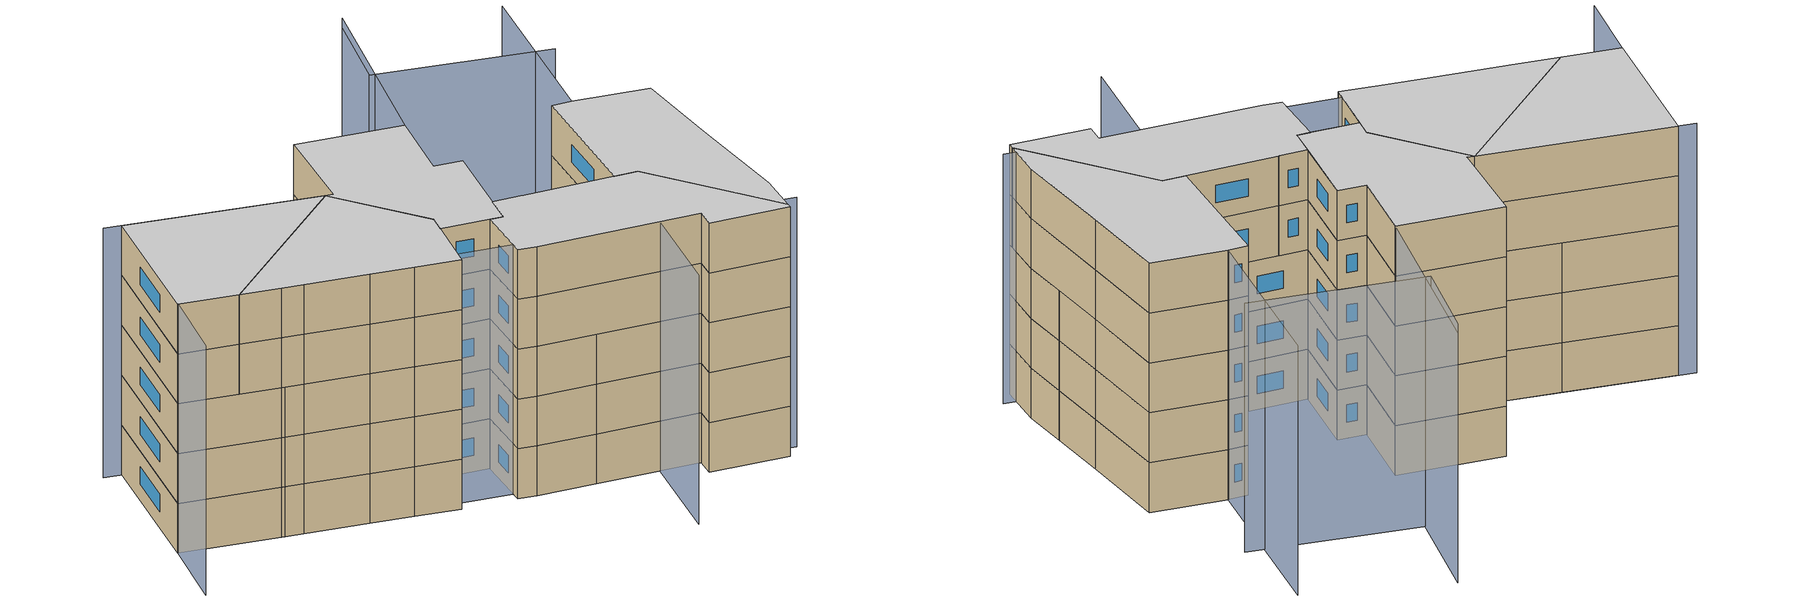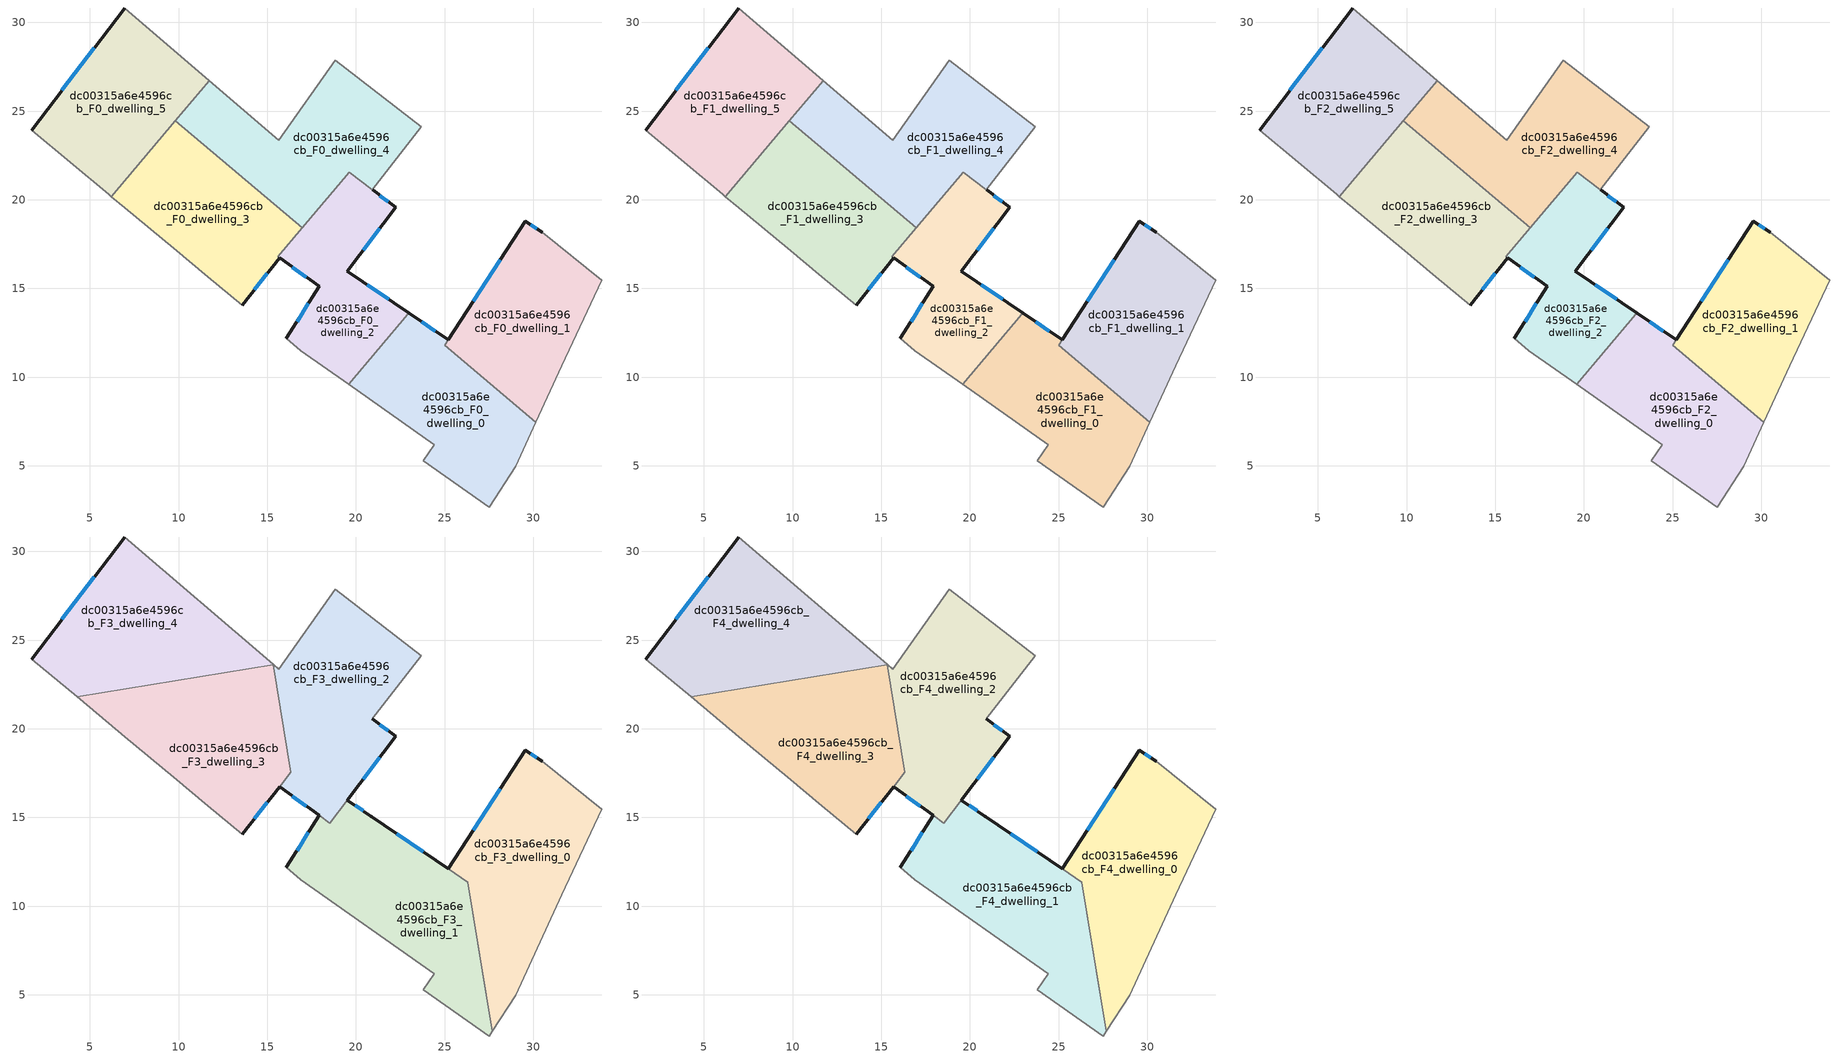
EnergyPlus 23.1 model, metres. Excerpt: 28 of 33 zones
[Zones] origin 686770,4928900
dc00315a6e4596cb_F0_dwelling_0
 floor ground (EU_floor_Construction): 25.2,12.11 25,11.8 30.14,7.46 29,4.99 27.52,2.68 23.8,5.3 24.42,6.19 19.6,9.59 22.94,13.54 22.99,13.61 z0
 wall outside (EU_wall_Construction): 25.2,12.11 22.99,13.61 z0:3
 wall adiabatic (EU_wall_Construction): 19.6,9.59 24.42,6.19 23.8,5.3 27.52,2.68 29,4.99 30.14,7.46 z0:3
 wall to dc00315a6e4596cb_F0_dwelling_1 (EU_wall_Construction): 30.14,7.46 25,11.8 25.2,12.11 z0:3
 wall to dc00315a6e4596cb_F0_dwelling_2 (EU_wall_Construction): 22.99,13.61 22.94,13.54 19.6,9.59 z0:3
 window (EU_Window_Construction): 24.48,12.59 23.71,13.12 z0.98:2.02
dc00315a6e4596cb_F0_dwelling_1
 floor ground (EU_floor_Construction): 33.87,15.46 31.6,10.64 30.14,7.46 25,11.8 29.55,18.8 30.51,18.17 z0
 wall outside (EU_wall_Construction): 30.51,18.17 29.55,18.8 25.2,12.11 z0:3
 wall adiabatic (EU_wall_Construction): 30.14,7.46 31.6,10.64 33.87,15.46 30.51,18.17 z0:3
 window (EU_Window_Construction): 30.2,18.38 29.86,18.6 / 28.14,16.63 26.62,14.28 z0.98:2.02
dc00315a6e4596cb_F0_dwelling_2
 floor ground (EU_floor_Construction): 22.23,19.58 19.52,15.98 22.99,13.61 19.6,9.59 16.9,11.49 16.08,12.19 17.92,15.12 15.69,16.73 15.6,16.8 19.62,21.56 z0
 wall outside (EU_wall_Construction): 22.99,13.61 19.52,15.98 22.23,19.58 20.94,20.56 / 15.69,16.73 17.92,15.12 16.08,12.19 z0:3
 wall adiabatic (EU_wall_Construction): 16.08,12.19 16.9,11.49 19.6,9.59 z0:3
 wall to dc00315a6e4596cb_F0_dwelling_4 (EU_wall_Construction): 20.93,20.57 19.62,21.56 16.98,18.43 z0:3
 wall to dc00315a6e4596cb_F0_dwelling_3 (EU_wall_Construction): 16.98,18.43 15.6,16.8 15.69,16.73 z0:3
 window (EU_Window_Construction): 21.86,14.38 20.65,15.21 / 17.32,14.16 16.68,13.14 / 16.42,16.2 17.2,15.64 / 21.81,19.9 21.36,20.24 / 20.4,17.15 21.35,18.4 z0.98:2.02
dc00315a6e4596cb_F0_dwelling_3
 floor ground (EU_floor_Construction): 16.98,18.43 15.6,16.79 15.69,16.73 13.59,14.05 11.63,15.68 9.74,17.26 6.97,19.56 6.21,20.18 9.82,24.47 z0
 wall outside (EU_wall_Construction): 13.59,14.05 15.69,16.73 z0:3
 wall adiabatic (EU_wall_Construction): 6.21,20.18 6.97,19.56 9.74,17.26 11.63,15.68 13.59,14.05 z0:3
 wall to dc00315a6e4596cb_F0_dwelling_4 (EU_wall_Construction): 16.98,18.43 9.82,24.47 z0:3
 wall to dc00315a6e4596cb_F0_dwelling_5 (EU_wall_Construction): 9.82,24.47 6.21,20.18 z0:3
 window (EU_Window_Construction): 14.27,14.92 15.01,15.85 z0.98:2.02
dc00315a6e4596cb_F0_dwelling_4
 floor ground (EU_floor_Construction): 23.69,24.12 20.93,20.57 19.62,21.56 16.98,18.43 9.82,24.47 11.72,26.72 15.65,23.35 18.84,27.88 z0
 wall adiabatic (EU_wall_Construction): 20.93,20.57 23.69,24.12 18.84,27.88 15.65,23.35 11.72,26.72 z0:3
 wall to dc00315a6e4596cb_F0_dwelling_5 (EU_wall_Construction): 11.72,26.72 9.82,24.47 z0:3
dc00315a6e4596cb_F0_dwelling_5
 floor ground (EU_floor_Construction): 11.72,26.72 6.21,20.18 6.06,20.31 1.71,23.94 6.95,30.82 z0
 wall outside (EU_wall_Construction): 6.95,30.82 1.71,23.94 z0:3
 wall adiabatic (EU_wall_Construction): 11.72,26.72 6.95,30.82 / 1.71,23.94 6.06,20.31 6.21,20.18 z0:3
 window (EU_Window_Construction): 5.25,28.58 3.42,26.17 z0.98:2.02
dc00315a6e4596cb_F1_dwelling_0
 floor to dc00315a6e4596cb_F0_dwelling_0 (EU_floor_Construction): 25.2,12.11 25,11.8 30.14,7.46 29,4.99 27.52,2.68 23.8,5.3 24.42,6.19 19.6,9.59 22.94,13.54 22.99,13.61 z3
 wall outside (EU_wall_Construction): 25.2,12.11 22.99,13.61 z3:6
 wall adiabatic (EU_wall_Construction): 19.6,9.59 24.42,6.19 23.8,5.3 27.52,2.68 29,4.99 30.14,7.46 z3:6
 wall to dc00315a6e4596cb_F1_dwelling_1 (EU_wall_Construction): 30.14,7.46 25,11.8 25.2,12.11 z3:6
 wall to dc00315a6e4596cb_F1_dwelling_2 (EU_wall_Construction): 22.99,13.61 22.94,13.54 19.6,9.59 z3:6
 window (EU_Window_Construction): 24.48,12.59 23.71,13.12 z3.98:5.02
dc00315a6e4596cb_F1_dwelling_1
 floor to dc00315a6e4596cb_F0_dwelling_1 (EU_floor_Construction): 33.87,15.46 31.6,10.64 30.14,7.46 25,11.8 29.55,18.8 30.51,18.17 z3
 wall outside (EU_wall_Construction): 30.51,18.17 29.55,18.8 25.2,12.11 z3:6
 wall adiabatic (EU_wall_Construction): 30.14,7.46 31.6,10.64 33.87,15.46 30.51,18.17 z3:6
 window (EU_Window_Construction): 30.2,18.38 29.86,18.6 / 28.14,16.63 26.62,14.28 z3.98:5.02
dc00315a6e4596cb_F1_dwelling_2
 floor to dc00315a6e4596cb_F0_dwelling_2 (EU_floor_Construction): 22.23,19.58 19.52,15.98 22.99,13.61 19.6,9.59 16.9,11.49 16.08,12.19 17.92,15.12 15.69,16.73 15.6,16.8 19.62,21.56 z3
 wall outside (EU_wall_Construction): 22.99,13.61 19.52,15.98 22.23,19.58 20.94,20.56 / 15.69,16.73 17.92,15.12 16.08,12.19 z3:6
 wall adiabatic (EU_wall_Construction): 16.08,12.19 16.9,11.49 19.6,9.59 z3:6
 wall to dc00315a6e4596cb_F1_dwelling_4 (EU_wall_Construction): 20.93,20.57 19.62,21.56 16.98,18.43 z3:6
 wall to dc00315a6e4596cb_F1_dwelling_3 (EU_wall_Construction): 16.98,18.43 15.6,16.8 15.69,16.73 z3:6
 window (EU_Window_Construction): 21.86,14.38 20.65,15.21 / 17.32,14.16 16.68,13.14 / 16.42,16.2 17.2,15.64 / 21.81,19.9 21.36,20.24 / 20.4,17.15 21.35,18.4 z3.98:5.02
dc00315a6e4596cb_F1_dwelling_3
 floor to dc00315a6e4596cb_F0_dwelling_3 (EU_floor_Construction): 16.98,18.43 15.6,16.79 15.69,16.73 13.59,14.05 11.63,15.68 9.74,17.26 6.97,19.56 6.21,20.18 9.82,24.47 z3
 wall outside (EU_wall_Construction): 13.59,14.05 15.69,16.73 z3:6
 wall adiabatic (EU_wall_Construction): 6.21,20.18 6.97,19.56 9.74,17.26 11.63,15.68 13.59,14.05 z3:6
 wall to dc00315a6e4596cb_F1_dwelling_4 (EU_wall_Construction): 16.98,18.43 9.82,24.47 z3:6
 wall to dc00315a6e4596cb_F1_dwelling_5 (EU_wall_Construction): 9.82,24.47 6.21,20.18 z3:6
 window (EU_Window_Construction): 14.27,14.92 15.01,15.85 z3.98:5.02
dc00315a6e4596cb_F1_dwelling_4
 floor to dc00315a6e4596cb_F0_dwelling_4 (EU_floor_Construction): 23.69,24.12 20.93,20.57 19.62,21.56 16.98,18.43 9.82,24.47 11.72,26.72 15.65,23.35 18.84,27.88 z3
 wall adiabatic (EU_wall_Construction): 20.93,20.57 23.69,24.12 18.84,27.88 15.65,23.35 11.72,26.72 z3:6
 wall to dc00315a6e4596cb_F1_dwelling_5 (EU_wall_Construction): 11.72,26.72 9.82,24.47 z3:6
dc00315a6e4596cb_F1_dwelling_5
 floor to dc00315a6e4596cb_F0_dwelling_5 (EU_floor_Construction): 11.72,26.72 6.21,20.18 6.06,20.31 1.71,23.94 6.95,30.82 z3
 wall outside (EU_wall_Construction): 6.95,30.82 1.71,23.94 z3:6
 wall adiabatic (EU_wall_Construction): 11.72,26.72 6.95,30.82 / 1.71,23.94 6.06,20.31 6.21,20.18 z3:6
 window (EU_Window_Construction): 5.25,28.58 3.42,26.17 z3.98:5.02
dc00315a6e4596cb_F2_dwelling_0
 floor to dc00315a6e4596cb_F1_dwelling_0 (EU_floor_Construction): 25.2,12.11 25,11.8 30.14,7.46 29,4.99 27.52,2.68 23.8,5.3 24.42,6.19 19.6,9.59 22.94,13.54 22.99,13.61 z6
 wall outside (EU_wall_Construction): 25.2,12.11 22.99,13.61 z6:9
 wall adiabatic (EU_wall_Construction): 19.6,9.59 24.42,6.19 23.8,5.3 27.52,2.68 29,4.99 30.14,7.46 z6:9
 wall to dc00315a6e4596cb_F2_dwelling_1 (EU_wall_Construction): 30.14,7.46 25,11.8 25.2,12.11 z6:9
 wall to dc00315a6e4596cb_F2_dwelling_2 (EU_wall_Construction): 22.99,13.61 22.94,13.54 19.6,9.59 z6:9
 window (EU_Window_Construction): 24.48,12.59 23.71,13.12 z6.98:8.02
dc00315a6e4596cb_F2_dwelling_1
 floor to dc00315a6e4596cb_F1_dwelling_1 (EU_floor_Construction): 33.87,15.46 31.6,10.64 30.14,7.46 25,11.8 29.55,18.8 30.51,18.17 z6
 wall outside (EU_wall_Construction): 30.51,18.17 29.55,18.8 25.2,12.11 z6:9
 wall adiabatic (EU_wall_Construction): 30.14,7.46 31.6,10.64 33.87,15.46 30.51,18.17 z6:9
 window (EU_Window_Construction): 30.2,18.38 29.86,18.6 / 28.14,16.63 26.62,14.28 z6.98:8.02
dc00315a6e4596cb_F2_dwelling_2
 floor to dc00315a6e4596cb_F1_dwelling_2 (EU_floor_Construction): 22.23,19.58 19.52,15.98 22.99,13.61 19.6,9.59 16.9,11.49 16.08,12.19 17.92,15.12 15.69,16.73 15.6,16.8 19.62,21.56 z6
 wall outside (EU_wall_Construction): 22.99,13.61 19.52,15.98 22.23,19.58 20.94,20.56 / 15.69,16.73 17.92,15.12 16.08,12.19 z6:9
 wall adiabatic (EU_wall_Construction): 16.08,12.19 16.9,11.49 19.6,9.59 z6:9
 wall to dc00315a6e4596cb_F2_dwelling_4 (EU_wall_Construction): 20.93,20.57 19.62,21.56 16.98,18.43 z6:9
 wall to dc00315a6e4596cb_F2_dwelling_3 (EU_wall_Construction): 16.98,18.43 15.6,16.8 15.69,16.73 z6:9
 window (EU_Window_Construction): 21.86,14.38 20.65,15.21 / 17.32,14.16 16.68,13.14 / 16.42,16.2 17.2,15.64 / 21.81,19.9 21.36,20.24 / 20.4,17.15 21.35,18.4 z6.98:8.02
dc00315a6e4596cb_F2_dwelling_3
 floor to dc00315a6e4596cb_F1_dwelling_3 (EU_floor_Construction): 16.98,18.43 15.6,16.79 15.69,16.73 13.59,14.05 11.63,15.68 9.74,17.26 6.97,19.56 6.21,20.18 9.82,24.47 z6
 wall outside (EU_wall_Construction): 13.59,14.05 15.69,16.73 z6:9
 wall adiabatic (EU_wall_Construction): 6.21,20.18 6.97,19.56 9.74,17.26 11.63,15.68 13.59,14.05 z6:9
 wall to dc00315a6e4596cb_F2_dwelling_4 (EU_wall_Construction): 16.98,18.43 9.82,24.47 z6:9
 wall to dc00315a6e4596cb_F2_dwelling_5 (EU_wall_Construction): 9.82,24.47 6.21,20.18 z6:9
 window (EU_Window_Construction): 14.27,14.92 15.01,15.85 z6.98:8.02
dc00315a6e4596cb_F2_dwelling_4
 floor to dc00315a6e4596cb_F1_dwelling_4 (EU_floor_Construction): 23.69,24.12 20.93,20.57 19.62,21.56 16.98,18.43 9.82,24.47 11.72,26.72 15.65,23.35 18.84,27.88 z6
 wall adiabatic (EU_wall_Construction): 20.93,20.57 23.69,24.12 18.84,27.88 15.65,23.35 11.72,26.72 z6:9
 wall to dc00315a6e4596cb_F2_dwelling_5 (EU_wall_Construction): 11.72,26.72 9.82,24.47 z6:9
dc00315a6e4596cb_F2_dwelling_5
 floor to dc00315a6e4596cb_F1_dwelling_5 (EU_floor_Construction): 11.72,26.72 6.21,20.18 6.06,20.31 1.71,23.94 6.95,30.82 z6
 wall outside (EU_wall_Construction): 6.95,30.82 1.71,23.94 z6:9
 wall adiabatic (EU_wall_Construction): 11.72,26.72 6.95,30.82 / 1.71,23.94 6.06,20.31 6.21,20.18 z6:9
 window (EU_Window_Construction): 5.25,28.58 3.42,26.17 z6.98:8.02
dc00315a6e4596cb_F3_dwelling_0
 floor to dc00315a6e4596cb_F2_dwelling_1 (EU_floor_Construction): 33.87,15.46 31.6,10.64 30.14,7.46 26.43,10.6 26.3,11.35 25.2,12.11 29.55,18.8 30.51,18.17 z9
 floor to dc00315a6e4596cb_F2_dwelling_0 (EU_floor_Construction): 30.14,7.46 29,4.99 27.69,2.94 26.43,10.6 z9
 wall outside (EU_wall_Construction): 30.51,18.17 29.55,18.8 25.2,12.11 z9:12
 wall adiabatic (EU_wall_Construction): 26.3,11.35 27.69,2.94 29,4.99 31.6,10.64 33.87,15.46 30.51,18.17 z9:12
 wall to dc00315a6e4596cb_F3_dwelling_1 (EU_wall_Construction): 25.2,12.11 26.3,11.35 z9:12
 window (EU_Window_Construction): 28.14,16.63 26.62,14.28 / 30.2,18.38 29.86,18.6 z9.98:11.02
dc00315a6e4596cb_F3_dwelling_1
 floor to dc00315a6e4596cb_F2_dwelling_0 (EU_floor_Construction): 25.2,12.1 25,11.8 26.43,10.6 27.69,2.94 27.52,2.68 23.8,5.3 24.42,6.19 19.6,9.59 22.94,13.54 22.99,13.61 z9
 floor to dc00315a6e4596cb_F2_dwelling_1 (EU_floor_Construction): 26.3,11.35 26.43,10.6 25,11.8 25.2,12.1 z9
 floor to dc00315a6e4596cb_F2_dwelling_2 (EU_floor_Construction): 20.89,15.04 22.99,13.61 19.6,9.59 16.9,11.49 16.08,12.19 17.92,15.12 18.54,14.67 19.52,15.98 20.88,15.05 z9
 wall outside (EU_wall_Construction): 17.92,15.12 16.08,12.19 / 25.2,12.1 20.89,15.04 20.84,15.07 19.52,15.98 z9:12
 wall adiabatic (EU_wall_Construction): 16.08,12.19 16.9,11.49 24.42,6.19 23.8,5.3 27.52,2.68 27.69,2.94 27.41,4.64 / 27.41,4.65 26.3,11.35 z9:12
 wall to dc00315a6e4596cb_F3_dwelling_2 (EU_wall_Construction): 19.52,15.98 18.54,14.67 17.92,15.12 z9:12
 window (EU_Window_Construction): 17.32,14.16 16.68,13.14 / 20.41,15.37 19.95,15.68 / 23.8,13.06 22.29,14.09 z9.98:11.02
dc00315a6e4596cb_F3_dwelling_2
 floor to dc00315a6e4596cb_F2_dwelling_2 (EU_floor_Construction): 22.23,19.58 18.54,14.67 15.69,16.73 16.33,17.54 16.31,17.64 19.62,21.56 z9
 floor to dc00315a6e4596cb_F2_dwelling_4 (EU_floor_Construction): 23.69,24.12 20.93,20.57 19.62,21.56 16.98,18.43 16.05,19.21 15.33,23.63 15.65,23.35 18.84,27.88 z9
 floor to dc00315a6e4596cb_F2_dwelling_3 (EU_floor_Construction): 16.98,18.43 16.31,17.64 16.05,19.21 z9
 wall outside (EU_wall_Construction): 19.52,15.98 22.23,19.58 20.93,20.57 / 15.69,16.73 17.92,15.12 z9:12
 wall adiabatic (EU_wall_Construction): 20.93,20.57 23.69,24.12 18.84,27.88 15.65,23.35 15.33,23.63 z9:12
 wall to dc00315a6e4596cb_F3_dwelling_3 (EU_wall_Construction): 15.33,23.61 16.33,17.54 15.69,16.73 z9:12
 wall to dc00315a6e4596cb_F3_dwelling_4 (EU_wall_Construction): 15.33,23.63 15.33,23.61 z9:12
 window (EU_Window_Construction): 21.81,19.9 21.35,20.24 / 20.4,17.15 21.35,18.41 / 16.42,16.2 17.2,15.64 z9.98:11.02
dc00315a6e4596cb_F3_dwelling_3
 floor to dc00315a6e4596cb_F2_dwelling_3 (EU_floor_Construction): 16.05,19.21 16.31,17.64 15.6,16.79 15.69,16.73 13.59,14.05 11.63,15.68 9.74,17.26 6.97,19.56 6.21,20.19 8.1,22.42 11.57,23 z9
 floor to dc00315a6e4596cb_F2_dwelling_2 (EU_floor_Construction): 16.31,17.64 16.33,17.54 15.69,16.73 15.6,16.8 z9
 floor to dc00315a6e4596cb_F2_dwelling_4 (EU_floor_Construction): 15.33,23.61 16.05,19.21 11.57,23 z9
 floor to dc00315a6e4596cb_F2_dwelling_5 (EU_floor_Construction): 8.1,22.42 6.21,20.19 6.06,20.31 4.28,21.79 z9
 wall outside (EU_wall_Construction): 13.59,14.05 15.69,16.73 z9:12
 wall adiabatic (EU_wall_Construction): 4.28,21.79 6.06,20.31 6.97,19.56 9.74,17.26 11.63,15.68 13.59,14.05 z9:12
 wall to dc00315a6e4596cb_F3_dwelling_4 (EU_wall_Construction): 15.33,23.61 4.28,21.79 z9:12
 window (EU_Window_Construction): 14.27,14.92 15.01,15.85 z9.98:11.02
dc00315a6e4596cb_F3_dwelling_4
 floor to dc00315a6e4596cb_F2_dwelling_4 (EU_floor_Construction): 15.33,23.63 15.33,23.61 11.57,23 9.82,24.47 11.72,26.72 z9
 floor to dc00315a6e4596cb_F2_dwelling_5 (EU_floor_Construction): 11.72,26.72 8.1,22.42 4.28,21.79 1.71,23.94 6.95,30.82 z9
 floor to dc00315a6e4596cb_F2_dwelling_3 (EU_floor_Construction): 11.57,23 8.1,22.42 9.82,24.47 z9
 wall outside (EU_wall_Construction): 6.95,30.82 1.71,23.94 z9:12
 wall adiabatic (EU_wall_Construction): 15.33,23.63 6.95,30.82 / 1.71,23.94 4.28,21.79 z9:12
 window (EU_Window_Construction): 5.25,28.58 3.42,26.17 z9.98:11.02
dc00315a6e4596cb_F4_dwelling_0
 floor to dc00315a6e4596cb_F3_dwelling_0 (EU_floor_Construction): 33.87,15.46 31.6,10.64 29,4.99 27.69,2.94 26.3,11.35 25.2,12.11 29.55,18.8 30.51,18.17 z12
 wall outside (EU_wall_Construction): 30.51,18.17 29.55,18.8 25.2,12.11 z12:15
 wall adiabatic (EU_wall_Construction): 26.3,11.35 27.69,2.94 29,4.99 31.6,10.64 33.87,15.46 30.51,18.17 z12:15
 wall to dc00315a6e4596cb_F4_dwelling_1 (EU_wall_Construction): 25.2,12.11 26.3,11.35 z12:15
 window (EU_Window_Construction): 28.14,16.63 26.62,14.28 / 30.2,18.38 29.86,18.6 z12.98:14.02
 ceiling to dc00315a6e4596cb_F5_dwelling_0 (EU_floor_Construction): 29,4.99 31.6,10.64 33.87,15.46 30.51,18.17 29.55,18.8 25.2,12.11 26.3,11.35 27.69,2.94 z15
dc00315a6e4596cb_F4_dwelling_1
 floor to dc00315a6e4596cb_F3_dwelling_1 (EU_floor_Construction): 26.3,11.35 27.69,2.94 27.52,2.68 23.8,5.3 24.42,6.19 16.9,11.49 16.08,12.19 17.92,15.12 18.54,14.67 19.52,15.98 20.84,15.07 20.89,15.04 z12
 wall outside (EU_wall_Construction): 17.92,15.12 16.08,12.19 / 25.2,12.1 20.89,15.04 20.84,15.07 19.52,15.98 z12:15
 wall adiabatic (EU_wall_Construction): 16.08,12.19 16.9,11.49 24.42,6.19 23.8,5.3 27.52,2.68 27.69,2.94 27.41,4.64 / 27.41,4.65 26.3,11.35 z12:15
 wall to dc00315a6e4596cb_F4_dwelling_2 (EU_wall_Construction): 19.52,15.98 18.54,14.67 17.92,15.12 z12:15
 window (EU_Window_Construction): 17.32,14.16 16.68,13.14 / 20.41,15.37 19.95,15.68 / 23.8,13.06 22.29,14.09 z12.98:14.02
 ceiling to dc00315a6e4596cb_F5_dwelling_1 (EU_floor_Construction): 27.52,2.68 27.69,2.94 26.3,11.35 20.89,15.04 20.84,15.07 19.52,15.98 18.54,14.67 17.92,15.12 16.08,12.19 16.9,11.49 24.42,6.19 23.8,5.3 z15
dc00315a6e4596cb_F4_dwelling_2
 floor to dc00315a6e4596cb_F3_dwelling_2 (EU_floor_Construction): 23.69,24.12 20.93,20.57 22.23,19.58 18.54,14.67 15.69,16.73 16.33,17.54 15.33,23.63 15.65,23.35 18.84,27.88 z12
 wall outside (EU_wall_Construction): 19.52,15.98 22.23,19.58 20.93,20.57 / 15.69,16.73 17.92,15.12 z12:15
 wall adiabatic (EU_wall_Construction): 20.93,20.57 23.69,24.12 18.84,27.88 15.65,23.35 15.33,23.63 z12:15
 wall to dc00315a6e4596cb_F4_dwelling_3 (EU_wall_Construction): 15.33,23.61 16.33,17.54 15.69,16.73 z12:15
 wall to dc00315a6e4596cb_F4_dwelling_4 (EU_wall_Construction): 15.33,23.63 15.33,23.61 z12:15
 window (EU_Window_Construction): 21.81,19.9 21.35,20.24 / 20.4,17.15 21.35,18.41 / 16.42,16.2 17.2,15.64 z12.98:14.02
 ceiling to dc00315a6e4596cb_F5_dwelling_2 (EU_floor_Construction): 22.23,19.58 20.93,20.57 23.69,24.12 18.84,27.88 15.65,23.35 15.33,23.63 16.33,17.54 15.69,16.73 18.54,14.67 z15
dc00315a6e4596cb_F4_dwelling_3
 floor to dc00315a6e4596cb_F3_dwelling_3 (EU_floor_Construction): 15.33,23.61 16.33,17.54 13.59,14.05 11.63,15.68 9.74,17.26 6.97,19.56 6.06,20.31 4.28,21.79 z12
 wall outside (EU_wall_Construction): 13.59,14.05 15.69,16.73 z12:15
 wall adiabatic (EU_wall_Construction): 4.28,21.79 6.06,20.31 6.97,19.56 9.74,17.26 11.63,15.68 13.59,14.05 z12:15
 wall to dc00315a6e4596cb_F4_dwelling_4 (EU_wall_Construction): 15.33,23.61 4.28,21.79 z12:15
 window (EU_Window_Construction): 14.27,14.92 15.01,15.85 z12.98:14.02
 ceiling to dc00315a6e4596cb_F5_dwelling_3 (EU_floor_Construction): 13.59,14.05 16.33,17.54 15.33,23.61 4.28,21.79 6.06,20.31 6.97,19.56 9.74,17.26 11.63,15.68 z15
dc00315a6e4596cb_F4_dwelling_4
 floor to dc00315a6e4596cb_F3_dwelling_4 (EU_floor_Construction): 15.33,23.63 15.33,23.61 4.28,21.79 1.71,23.94 6.95,30.82 z12
 wall outside (EU_wall_Construction): 6.95,30.82 1.71,23.94 z12:15
 wall adiabatic (EU_wall_Construction): 15.33,23.63 6.95,30.82 / 1.71,23.94 4.28,21.79 z12:15
 window (EU_Window_Construction): 5.25,28.58 3.42,26.17 z12.98:14.02
 ceiling to dc00315a6e4596cb_F5_dwelling_4 (EU_floor_Construction): 15.33,23.61 15.33,23.63 6.95,30.82 1.71,23.94 4.28,21.79 z15
shading: 18.98,2.84 36.84,26.59 / -1.12,20.38 1.9,24.17 / 1.9,24.17 28.52,2.92 / 34.63,21.86 27.03,28.49 / 27.03,28.49 30.38,32.34 / 31.23,32.9 19.9,19.7 / 19.9,19.7 6.18,31.48 z0:15
[Building]
EU S2 Campaign: North Axis=0; Terrain=City; Solar Distribution=FullExterior
[Site:Location]
Bologna: Latitude=44.5; Longitude=11.25; Time Zone=1; Elevation=37
[SizingPeriod:WeatherFileDays]
AnnualSizingPeriod: Begin Month=1; Begin Day of Month=1; End Month=12; End Day of Month=31; Day of Week for Start Day=Monday; Use Weather File Daylight Saving Period=No; Use Weather File Rain and Snow Indicators=No
[MATERIAL]
EU_InternalMass_Material: Roughness=MediumRough; Thickness=0.1; Conductivity=1; Density=1800; Specific Heat=900; Thermal Absorptance=0.9; Solar Absorptance=0.7; Visible Absorptance=0.7
[MATERIAL:NOMASS] Roughness=MediumRough; Thermal Absorptance=0.9; Solar Absorptance=0.7; Visible Absorptance=0.7
Name | Thermal Resistance
EU_wall_NoMass | 0.905828
EU_floor_NoMass | 0.67114
[WINDOWMATERIAL:SIMPLEGLAZINGSYSTEM]
EU_Window_SimpleGlazing: UFactor=4.52486; Solar Heat Gain Coefficient=0.85; Visible Transmittance=0.85
[CONSTRUCTION]
EU_wall_Construction: EU_wall_NoMass
EU_floor_Construction: EU_floor_NoMass
EU_Window_Construction: EU_Window_SimpleGlazing
EU_InternalMass_Construction: EU_InternalMass_Material
[ZONE] Type=1; Multiplier=1; Ceiling Height=autocalculate; Floor Area=autocalculate; Part of Total Floor Area=Yes
Name | Volume
dc00315a6e4596cb_F0_dwelling_0; dc00315a6e4596cb_F1_dwelling_0; dc00315a6e4596cb_F2_dwelling_0 | 158.326
dc00315a6e4596cb_F3_dwelling_0; dc00315a6e4596cb_F4_dwelling_0 | 190.668
dc00315a6e4596cb_F0_dwelling_1; dc00315a6e4596cb_F1_dwelling_1; dc00315a6e4596cb_F2_dwelling_1 | 154.678
dc00315a6e4596cb_F3_dwelling_1; dc00315a6e4596cb_F4_dwelling_1 | 192.023
dc00315a6e4596cb_F0_dwelling_2; dc00315a6e4596cb_F1_dwelling_2; dc00315a6e4596cb_F2_dwelling_2 | 133.71
dc00315a6e4596cb_F3_dwelling_2; dc00315a6e4596cb_F4_dwelling_2 | 186.637
dc00315a6e4596cb_F0_dwelling_3; dc00315a6e4596cb_F1_dwelling_3; dc00315a6e4596cb_F2_dwelling_3 | 158.287
dc00315a6e4596cb_F3_dwelling_3 | 183.979
dc00315a6e4596cb_F4_dwelling_3 | 184.008
dc00315a6e4596cb_F0_dwelling_4; dc00315a6e4596cb_F1_dwelling_4; dc00315a6e4596cb_F2_dwelling_4 | 177.514
dc00315a6e4596cb_F3_dwelling_4; dc00315a6e4596cb_F4_dwelling_4 | 185.686
dc00315a6e4596cb_F0_dwelling_5; dc00315a6e4596cb_F1_dwelling_5; dc00315a6e4596cb_F2_dwelling_5 | 156.505
[INTERNALMASS] Construction=EU_InternalMass_Construction
Name | Zone or ZoneList | Surface Area
dc00315a6e4596cb_F0_dwelling_0_EU_InternalMass | dc00315a6e4596cb_F0_dwelling_0 | 52.7747
dc00315a6e4596cb_F0_dwelling_1_EU_InternalMass | dc00315a6e4596cb_F0_dwelling_1 | 51.5591
dc00315a6e4596cb_F0_dwelling_2_EU_InternalMass | dc00315a6e4596cb_F0_dwelling_2 | 44.5697
dc00315a6e4596cb_F0_dwelling_3_EU_InternalMass | dc00315a6e4596cb_F0_dwelling_3 | 52.7628
dc00315a6e4596cb_F0_dwelling_4_EU_InternalMass | dc00315a6e4596cb_F0_dwelling_4 | 59.171
dc00315a6e4596cb_F0_dwelling_5_EU_InternalMass | dc00315a6e4596cb_F0_dwelling_5 | 52.1683
dc00315a6e4596cb_F1_dwelling_0_EU_InternalMass | dc00315a6e4596cb_F1_dwelling_0 | 52.7747
dc00315a6e4596cb_F1_dwelling_1_EU_InternalMass | dc00315a6e4596cb_F1_dwelling_1 | 51.5591
dc00315a6e4596cb_F1_dwelling_2_EU_InternalMass | dc00315a6e4596cb_F1_dwelling_2 | 44.5697
dc00315a6e4596cb_F1_dwelling_3_EU_InternalMass | dc00315a6e4596cb_F1_dwelling_3 | 52.7628
dc00315a6e4596cb_F1_dwelling_4_EU_InternalMass | dc00315a6e4596cb_F1_dwelling_4 | 59.171
dc00315a6e4596cb_F1_dwelling_5_EU_InternalMass | dc00315a6e4596cb_F1_dwelling_5 | 52.1683
dc00315a6e4596cb_F2_dwelling_0_EU_InternalMass | dc00315a6e4596cb_F2_dwelling_0 | 52.7747
dc00315a6e4596cb_F2_dwelling_1_EU_InternalMass | dc00315a6e4596cb_F2_dwelling_1 | 51.5591
dc00315a6e4596cb_F2_dwelling_2_EU_InternalMass | dc00315a6e4596cb_F2_dwelling_2 | 44.5697
dc00315a6e4596cb_F2_dwelling_3_EU_InternalMass | dc00315a6e4596cb_F2_dwelling_3 | 52.7628
dc00315a6e4596cb_F2_dwelling_4_EU_InternalMass | dc00315a6e4596cb_F2_dwelling_4 | 59.171
dc00315a6e4596cb_F2_dwelling_5_EU_InternalMass | dc00315a6e4596cb_F2_dwelling_5 | 52.1683
dc00315a6e4596cb_F3_dwelling_0_EU_InternalMass | dc00315a6e4596cb_F3_dwelling_0 | 63.5542
dc00315a6e4596cb_F3_dwelling_1_EU_InternalMass | dc00315a6e4596cb_F3_dwelling_1 | 64.0097
dc00315a6e4596cb_F3_dwelling_2_EU_InternalMass | dc00315a6e4596cb_F3_dwelling_2 | 62.2159
dc00315a6e4596cb_F3_dwelling_3_EU_InternalMass | dc00315a6e4596cb_F3_dwelling_3 | 61.3357
dc00315a6e4596cb_F3_dwelling_4_EU_InternalMass | dc00315a6e4596cb_F3_dwelling_4 | 61.8968
dc00315a6e4596cb_F4_dwelling_0_EU_InternalMass | dc00315a6e4596cb_F4_dwelling_0 | 63.5542
dc00315a6e4596cb_F4_dwelling_1_EU_InternalMass | dc00315a6e4596cb_F4_dwelling_1 | 64.0097
dc00315a6e4596cb_F4_dwelling_2_EU_InternalMass | dc00315a6e4596cb_F4_dwelling_2 | 62.2159
dc00315a6e4596cb_F4_dwelling_3_EU_InternalMass | dc00315a6e4596cb_F4_dwelling_3 | 61.3357
dc00315a6e4596cb_F4_dwelling_4_EU_InternalMass | dc00315a6e4596cb_F4_dwelling_4 | 61.8968
[OTHEREQUIPMENT] Fuel Type=Electricity; Design Level Calculation Method=Watts/Area; Power per Zone Floor Area=1; Fraction Latent=0; Fraction Radiant=0; Fraction Lost=0; Carbon Dioxide Generation Rate=0; EndUse Subcategory=EU_Step8_InternalGains
Name | Zone or ZoneList or Space or SpaceList | Schedule
EU_Step8_InternalGain_dc00315a6e4596cb_F0_dwelling_0_f000 | dc00315a6e4596cb_F0_dwelling_0 | EU_Step8_GainSchedule_dc00315a6e4596cb_F0_dwelling_0_f000
EU_Step8_InternalGain_dc00315a6e4596cb_F0_dwelling_1_f000 | dc00315a6e4596cb_F0_dwelling_1 | EU_Step8_GainSchedule_dc00315a6e4596cb_F0_dwelling_1_f000
EU_Step8_InternalGain_dc00315a6e4596cb_F0_dwelling_2_f000 | dc00315a6e4596cb_F0_dwelling_2 | EU_Step8_GainSchedule_dc00315a6e4596cb_F0_dwelling_2_f000
EU_Step8_InternalGain_dc00315a6e4596cb_F0_dwelling_3_f000 | dc00315a6e4596cb_F0_dwelling_3 | EU_Step8_GainSchedule_dc00315a6e4596cb_F0_dwelling_3_f000
EU_Step8_InternalGain_dc00315a6e4596cb_F0_dwelling_4_f000 | dc00315a6e4596cb_F0_dwelling_4 | EU_Step8_GainSchedule_dc00315a6e4596cb_F0_dwelling_4_f000
EU_Step8_InternalGain_dc00315a6e4596cb_F0_dwelling_5_f000 | dc00315a6e4596cb_F0_dwelling_5 | EU_Step8_GainSchedule_dc00315a6e4596cb_F0_dwelling_5_f000
EU_Step8_InternalGain_dc00315a6e4596cb_F1_dwelling_0_f000 | dc00315a6e4596cb_F1_dwelling_0 | EU_Step8_GainSchedule_dc00315a6e4596cb_F1_dwelling_0_f000
EU_Step8_InternalGain_dc00315a6e4596cb_F1_dwelling_1_f000 | dc00315a6e4596cb_F1_dwelling_1 | EU_Step8_GainSchedule_dc00315a6e4596cb_F1_dwelling_1_f000
EU_Step8_InternalGain_dc00315a6e4596cb_F1_dwelling_2_f000 | dc00315a6e4596cb_F1_dwelling_2 | EU_Step8_GainSchedule_dc00315a6e4596cb_F1_dwelling_2_f000
EU_Step8_InternalGain_dc00315a6e4596cb_F1_dwelling_3_f000 | dc00315a6e4596cb_F1_dwelling_3 | EU_Step8_GainSchedule_dc00315a6e4596cb_F1_dwelling_3_f000
EU_Step8_InternalGain_dc00315a6e4596cb_F1_dwelling_4_f000 | dc00315a6e4596cb_F1_dwelling_4 | EU_Step8_GainSchedule_dc00315a6e4596cb_F1_dwelling_4_f000
EU_Step8_InternalGain_dc00315a6e4596cb_F1_dwelling_5_f000 | dc00315a6e4596cb_F1_dwelling_5 | EU_Step8_GainSchedule_dc00315a6e4596cb_F1_dwelling_5_f000
EU_Step8_InternalGain_dc00315a6e4596cb_F2_dwelling_0_f000 | dc00315a6e4596cb_F2_dwelling_0 | EU_Step8_GainSchedule_dc00315a6e4596cb_F2_dwelling_0_f000
EU_Step8_InternalGain_dc00315a6e4596cb_F2_dwelling_1_f000 | dc00315a6e4596cb_F2_dwelling_1 | EU_Step8_GainSchedule_dc00315a6e4596cb_F2_dwelling_1_f000
EU_Step8_InternalGain_dc00315a6e4596cb_F2_dwelling_2_f000 | dc00315a6e4596cb_F2_dwelling_2 | EU_Step8_GainSchedule_dc00315a6e4596cb_F2_dwelling_2_f000
EU_Step8_InternalGain_dc00315a6e4596cb_F2_dwelling_3_f000 | dc00315a6e4596cb_F2_dwelling_3 | EU_Step8_GainSchedule_dc00315a6e4596cb_F2_dwelling_3_f000
EU_Step8_InternalGain_dc00315a6e4596cb_F2_dwelling_4_f000 | dc00315a6e4596cb_F2_dwelling_4 | EU_Step8_GainSchedule_dc00315a6e4596cb_F2_dwelling_4_f000
EU_Step8_InternalGain_dc00315a6e4596cb_F2_dwelling_5_f000 | dc00315a6e4596cb_F2_dwelling_5 | EU_Step8_GainSchedule_dc00315a6e4596cb_F2_dwelling_5_f000
EU_Step8_InternalGain_dc00315a6e4596cb_F3_dwelling_0_f000 | dc00315a6e4596cb_F3_dwelling_0 | EU_Step8_GainSchedule_dc00315a6e4596cb_F3_dwelling_0_f000
EU_Step8_InternalGain_dc00315a6e4596cb_F3_dwelling_1_f000 | dc00315a6e4596cb_F3_dwelling_1 | EU_Step8_GainSchedule_dc00315a6e4596cb_F3_dwelling_1_f000
EU_Step8_InternalGain_dc00315a6e4596cb_F3_dwelling_2_f000 | dc00315a6e4596cb_F3_dwelling_2 | EU_Step8_GainSchedule_dc00315a6e4596cb_F3_dwelling_2_f000
EU_Step8_InternalGain_dc00315a6e4596cb_F3_dwelling_3_f000 | dc00315a6e4596cb_F3_dwelling_3 | EU_Step8_GainSchedule_dc00315a6e4596cb_F3_dwelling_3_f000
EU_Step8_InternalGain_dc00315a6e4596cb_F3_dwelling_4_f000 | dc00315a6e4596cb_F3_dwelling_4 | EU_Step8_GainSchedule_dc00315a6e4596cb_F3_dwelling_4_f000
EU_Step8_InternalGain_dc00315a6e4596cb_F4_dwelling_0_f000 | dc00315a6e4596cb_F4_dwelling_0 | EU_Step8_GainSchedule_dc00315a6e4596cb_F4_dwelling_0_f000
EU_Step8_InternalGain_dc00315a6e4596cb_F4_dwelling_1_f000 | dc00315a6e4596cb_F4_dwelling_1 | EU_Step8_GainSchedule_dc00315a6e4596cb_F4_dwelling_1_f000
EU_Step8_InternalGain_dc00315a6e4596cb_F4_dwelling_2_f000 | dc00315a6e4596cb_F4_dwelling_2 | EU_Step8_GainSchedule_dc00315a6e4596cb_F4_dwelling_2_f000
EU_Step8_InternalGain_dc00315a6e4596cb_F4_dwelling_3_f000 | dc00315a6e4596cb_F4_dwelling_3 | EU_Step8_GainSchedule_dc00315a6e4596cb_F4_dwelling_3_f000
EU_Step8_InternalGain_dc00315a6e4596cb_F4_dwelling_4_f000 | dc00315a6e4596cb_F4_dwelling_4 | EU_Step8_GainSchedule_dc00315a6e4596cb_F4_dwelling_4_f000
[ZONEVENTILATION:DESIGNFLOWRATE] Schedule=EU_AlwaysOn; Design Flow Rate Calculation Method=AirChanges/Hour; Air Changes per Hour=0.73129; Ventilation Type=Natural; Fan Pressure Rise=0; Fan Total Efficiency=1; Constant Term Coefficient=1; Temperature Term Coefficient=0; Velocity Term Coefficient=0; Velocity Squared Term Coefficient=0; Minimum Indoor Temperature=-100; Maximum Indoor Temperature=100; Delta Temperature=-100; Minimum Outdoor Temperature=-100; Maximum Outdoor Temperature=100; Maximum Wind Speed=40
Name | Zone or ZoneList or Space or SpaceList
EU_ConstantAir_dc00315a6e4596cb_F0_dwelling_0 | dc00315a6e4596cb_F0_dwelling_0
EU_ConstantAir_dc00315a6e4596cb_F0_dwelling_1 | dc00315a6e4596cb_F0_dwelling_1
EU_ConstantAir_dc00315a6e4596cb_F0_dwelling_2 | dc00315a6e4596cb_F0_dwelling_2
EU_ConstantAir_dc00315a6e4596cb_F0_dwelling_3 | dc00315a6e4596cb_F0_dwelling_3
EU_ConstantAir_dc00315a6e4596cb_F0_dwelling_4 | dc00315a6e4596cb_F0_dwelling_4
EU_ConstantAir_dc00315a6e4596cb_F0_dwelling_5 | dc00315a6e4596cb_F0_dwelling_5
EU_ConstantAir_dc00315a6e4596cb_F1_dwelling_0 | dc00315a6e4596cb_F1_dwelling_0
EU_ConstantAir_dc00315a6e4596cb_F1_dwelling_1 | dc00315a6e4596cb_F1_dwelling_1
EU_ConstantAir_dc00315a6e4596cb_F1_dwelling_2 | dc00315a6e4596cb_F1_dwelling_2
EU_ConstantAir_dc00315a6e4596cb_F1_dwelling_3 | dc00315a6e4596cb_F1_dwelling_3
EU_ConstantAir_dc00315a6e4596cb_F1_dwelling_4 | dc00315a6e4596cb_F1_dwelling_4
EU_ConstantAir_dc00315a6e4596cb_F1_dwelling_5 | dc00315a6e4596cb_F1_dwelling_5
EU_ConstantAir_dc00315a6e4596cb_F2_dwelling_0 | dc00315a6e4596cb_F2_dwelling_0
EU_ConstantAir_dc00315a6e4596cb_F2_dwelling_1 | dc00315a6e4596cb_F2_dwelling_1
EU_ConstantAir_dc00315a6e4596cb_F2_dwelling_2 | dc00315a6e4596cb_F2_dwelling_2
EU_ConstantAir_dc00315a6e4596cb_F2_dwelling_3 | dc00315a6e4596cb_F2_dwelling_3
EU_ConstantAir_dc00315a6e4596cb_F2_dwelling_4 | dc00315a6e4596cb_F2_dwelling_4
EU_ConstantAir_dc00315a6e4596cb_F2_dwelling_5 | dc00315a6e4596cb_F2_dwelling_5
EU_ConstantAir_dc00315a6e4596cb_F3_dwelling_0 | dc00315a6e4596cb_F3_dwelling_0
EU_ConstantAir_dc00315a6e4596cb_F3_dwelling_1 | dc00315a6e4596cb_F3_dwelling_1
EU_ConstantAir_dc00315a6e4596cb_F3_dwelling_2 | dc00315a6e4596cb_F3_dwelling_2
EU_ConstantAir_dc00315a6e4596cb_F3_dwelling_3 | dc00315a6e4596cb_F3_dwelling_3
EU_ConstantAir_dc00315a6e4596cb_F3_dwelling_4 | dc00315a6e4596cb_F3_dwelling_4
EU_ConstantAir_dc00315a6e4596cb_F4_dwelling_0 | dc00315a6e4596cb_F4_dwelling_0
EU_ConstantAir_dc00315a6e4596cb_F4_dwelling_1 | dc00315a6e4596cb_F4_dwelling_1
EU_ConstantAir_dc00315a6e4596cb_F4_dwelling_2 | dc00315a6e4596cb_F4_dwelling_2
EU_ConstantAir_dc00315a6e4596cb_F4_dwelling_3 | dc00315a6e4596cb_F4_dwelling_3
EU_ConstantAir_dc00315a6e4596cb_F4_dwelling_4 | dc00315a6e4596cb_F4_dwelling_4
[HVACTEMPLATE:THERMOSTAT] Constant Heating Setpoint=20; Constant Cooling Setpoint=50
EU_HeatOnly_dc00315a6e4596cb_F0_dwelling_0; EU_HeatOnly_dc00315a6e4596cb_F0_dwelling_1; EU_HeatOnly_dc00315a6e4596cb_F0_dwelling_2; EU_HeatOnly_dc00315a6e4596cb_F0_dwelling_3; EU_HeatOnly_dc00315a6e4596cb_F0_dwelling_4; EU_HeatOnly_dc00315a6e4596cb_F0_dwelling_5; EU_HeatOnly_dc00315a6e4596cb_F1_dwelling_0; EU_HeatOnly_dc00315a6e4596cb_F1_dwelling_1; EU_HeatOnly_dc00315a6e4596cb_F1_dwelling_2; EU_HeatOnly_dc00315a6e4596cb_F1_dwelling_3; EU_HeatOnly_dc00315a6e4596cb_F1_dwelling_4; EU_HeatOnly_dc00315a6e4596cb_F1_dwelling_5; EU_HeatOnly_dc00315a6e4596cb_F2_dwelling_0; EU_HeatOnly_dc00315a6e4596cb_F2_dwelling_1; EU_HeatOnly_dc00315a6e4596cb_F2_dwelling_2; EU_HeatOnly_dc00315a6e4596cb_F2_dwelling_3; EU_HeatOnly_dc00315a6e4596cb_F2_dwelling_4; EU_HeatOnly_dc00315a6e4596cb_F2_dwelling_5; EU_HeatOnly_dc00315a6e4596cb_F3_dwelling_0; EU_HeatOnly_dc00315a6e4596cb_F3_dwelling_1; EU_HeatOnly_dc00315a6e4596cb_F3_dwelling_2; EU_HeatOnly_dc00315a6e4596cb_F3_dwelling_3; EU_HeatOnly_dc00315a6e4596cb_F3_dwelling_4; EU_HeatOnly_dc00315a6e4596cb_F4_dwelling_0; EU_HeatOnly_dc00315a6e4596cb_F4_dwelling_1; EU_HeatOnly_dc00315a6e4596cb_F4_dwelling_2; EU_HeatOnly_dc00315a6e4596cb_F4_dwelling_3; EU_HeatOnly_dc00315a6e4596cb_F4_dwelling_4; EU_HeatOnly_dc00315a6e4596cb_F5_dwelling_0; EU_HeatOnly_dc00315a6e4596cb_F5_dwelling_1; EU_HeatOnly_dc00315a6e4596cb_F5_dwelling_2; EU_HeatOnly_dc00315a6e4596cb_F5_dwelling_3; EU_HeatOnly_dc00315a6e4596cb_F5_dwelling_4
[HVACTEMPLATE:ZONE:IDEALLOADSAIRSYSTEM] System Availability Schedule=EU_AlwaysOn; Maximum Heating Supply Air Temperature=50; Minimum Cooling Supply Air Temperature=13; Maximum Heating Supply Air Humidity Ratio=0.0156; Minimum Cooling Supply Air Humidity Ratio=0.0077; Heating Limit=NoLimit; Cooling Limit=NoLimit; Heating Availability Schedule=EU_AlwaysOn; Cooling Availability Schedule=EU_CoolingOff; Dehumidification Control Type=ConstantSensibleHeatRatio; Cooling Sensible Heat Ratio=0.7; Dehumidification Setpoint=60; Humidification Control Type=None; Humidification Setpoint=30; Outdoor Air Method=None; Outdoor Air Flow Rate per Person=0.00944; Outdoor Air Flow Rate per Zone Floor Area=0; Outdoor Air Flow Rate per Zone=0; Demand Controlled Ventilation Type=None; Outdoor Air Economizer Type=NoEconomizer; Heat Recovery Type=None; Sensible Heat Recovery Effectiveness=0.7; Latent Heat Recovery Effectiveness=0.65
Name | Template Thermostat
dc00315a6e4596cb_F0_dwelling_0 | EU_HeatOnly_dc00315a6e4596cb_F0_dwelling_0
dc00315a6e4596cb_F0_dwelling_1 | EU_HeatOnly_dc00315a6e4596cb_F0_dwelling_1
dc00315a6e4596cb_F0_dwelling_2 | EU_HeatOnly_dc00315a6e4596cb_F0_dwelling_2
dc00315a6e4596cb_F0_dwelling_3 | EU_HeatOnly_dc00315a6e4596cb_F0_dwelling_3
dc00315a6e4596cb_F0_dwelling_4 | EU_HeatOnly_dc00315a6e4596cb_F0_dwelling_4
dc00315a6e4596cb_F0_dwelling_5 | EU_HeatOnly_dc00315a6e4596cb_F0_dwelling_5
dc00315a6e4596cb_F1_dwelling_0 | EU_HeatOnly_dc00315a6e4596cb_F1_dwelling_0
dc00315a6e4596cb_F1_dwelling_1 | EU_HeatOnly_dc00315a6e4596cb_F1_dwelling_1
dc00315a6e4596cb_F1_dwelling_2 | EU_HeatOnly_dc00315a6e4596cb_F1_dwelling_2
dc00315a6e4596cb_F1_dwelling_3 | EU_HeatOnly_dc00315a6e4596cb_F1_dwelling_3
dc00315a6e4596cb_F1_dwelling_4 | EU_HeatOnly_dc00315a6e4596cb_F1_dwelling_4
dc00315a6e4596cb_F1_dwelling_5 | EU_HeatOnly_dc00315a6e4596cb_F1_dwelling_5
dc00315a6e4596cb_F2_dwelling_0 | EU_HeatOnly_dc00315a6e4596cb_F2_dwelling_0
dc00315a6e4596cb_F2_dwelling_1 | EU_HeatOnly_dc00315a6e4596cb_F2_dwelling_1
dc00315a6e4596cb_F2_dwelling_2 | EU_HeatOnly_dc00315a6e4596cb_F2_dwelling_2
dc00315a6e4596cb_F2_dwelling_3 | EU_HeatOnly_dc00315a6e4596cb_F2_dwelling_3
dc00315a6e4596cb_F2_dwelling_4 | EU_HeatOnly_dc00315a6e4596cb_F2_dwelling_4
dc00315a6e4596cb_F2_dwelling_5 | EU_HeatOnly_dc00315a6e4596cb_F2_dwelling_5
dc00315a6e4596cb_F3_dwelling_0 | EU_HeatOnly_dc00315a6e4596cb_F3_dwelling_0
dc00315a6e4596cb_F3_dwelling_1 | EU_HeatOnly_dc00315a6e4596cb_F3_dwelling_1
dc00315a6e4596cb_F3_dwelling_2 | EU_HeatOnly_dc00315a6e4596cb_F3_dwelling_2
dc00315a6e4596cb_F3_dwelling_3 | EU_HeatOnly_dc00315a6e4596cb_F3_dwelling_3
dc00315a6e4596cb_F3_dwelling_4 | EU_HeatOnly_dc00315a6e4596cb_F3_dwelling_4
dc00315a6e4596cb_F4_dwelling_0 | EU_HeatOnly_dc00315a6e4596cb_F4_dwelling_0
dc00315a6e4596cb_F4_dwelling_1 | EU_HeatOnly_dc00315a6e4596cb_F4_dwelling_1
dc00315a6e4596cb_F4_dwelling_2 | EU_HeatOnly_dc00315a6e4596cb_F4_dwelling_2
dc00315a6e4596cb_F4_dwelling_3 | EU_HeatOnly_dc00315a6e4596cb_F4_dwelling_3
dc00315a6e4596cb_F4_dwelling_4 | EU_HeatOnly_dc00315a6e4596cb_F4_dwelling_4
[SIZING:ZONE] Zone Cooling Design Supply Air Temperature Input Method=SupplyAirTemperature; Zone Cooling Design Supply Air Temperature=13; Zone Heating Design Supply Air Temperature Input Method=SupplyAirTemperature; Zone Heating Design Supply Air Temperature=50; Zone Cooling Design Supply Air Humidity Ratio=0.008; Zone Heating Design Supply Air Humidity Ratio=0.008; Cooling Design Air Flow Method=DesignDay; Cooling Design Air Flow Rate=0; Cooling Minimum Air Flow per Zone Floor Area=0.000762; Cooling Minimum Air Flow=0; Cooling Minimum Air Flow Fraction=0.2; Heating Design Air Flow Method=DesignDay; Heating Design Air Flow Rate=0; Heating Maximum Air Flow per Zone Floor Area=0.002032; Heating Maximum Air Flow=0.141576; Heating Maximum Air Flow Fraction=0.3; Account for Dedicated Outdoor Air System=No; Dedicated Outdoor Air System Control Strategy=NeutralSupplyAir; Dedicated Outdoor Air Low Setpoint Temperature for Design=autosize; Dedicated Outdoor Air High Setpoint Temperature for Design=autosize; Zone Load Sizing Method=Sensible Load Only No Latent Load; Zone Latent Cooling Design Supply Air Humidity Ratio Input Method=HumidityRatioDifference; Zone Cooling Design Supply Air Humidity Ratio Difference=0.005; Zone Latent Heating Design Supply Air Humidity Ratio Input Method=HumidityRatioDifference; Zone Humidification Design Supply Air Humidity Ratio Difference=0.005
dc00315a6e4596cb_F0_dwelling_0; dc00315a6e4596cb_F0_dwelling_1; dc00315a6e4596cb_F0_dwelling_2; dc00315a6e4596cb_F0_dwelling_3; dc00315a6e4596cb_F0_dwelling_4; dc00315a6e4596cb_F0_dwelling_5; dc00315a6e4596cb_F1_dwelling_0; dc00315a6e4596cb_F1_dwelling_1; dc00315a6e4596cb_F1_dwelling_2; dc00315a6e4596cb_F1_dwelling_3; dc00315a6e4596cb_F1_dwelling_4; dc00315a6e4596cb_F1_dwelling_5; dc00315a6e4596cb_F2_dwelling_0; dc00315a6e4596cb_F2_dwelling_1; dc00315a6e4596cb_F2_dwelling_2; dc00315a6e4596cb_F2_dwelling_3; dc00315a6e4596cb_F2_dwelling_4; dc00315a6e4596cb_F2_dwelling_5; dc00315a6e4596cb_F3_dwelling_0; dc00315a6e4596cb_F3_dwelling_1; dc00315a6e4596cb_F3_dwelling_2; dc00315a6e4596cb_F3_dwelling_3; dc00315a6e4596cb_F3_dwelling_4; dc00315a6e4596cb_F4_dwelling_0; dc00315a6e4596cb_F4_dwelling_1; dc00315a6e4596cb_F4_dwelling_2; dc00315a6e4596cb_F4_dwelling_3; dc00315a6e4596cb_F4_dwelling_4
[SCHEDULE:CONSTANT]
Name | Hourly Value
EU_AlwaysOn | 1
EU_CoolingOff | 0
[SCHEDULE:FILE] Column Number=1; Rows to Skip at Top=0; Number of Hours of Data=8760; Column Separator=Comma; Interpolate to Timestep=No; Minutes per Item=60; Adjust Schedule for Daylight Savings=Yes
Name | File
EU_Step8_GainSchedule_dc00315a6e4596cb_F0_dwelling_0_f000 | ../../schedules/dc00315a6e4596cb/dc00315a6e4596cb_F0_dwelling_0_f000_gain.csv
EU_Step8_GainSchedule_dc00315a6e4596cb_F0_dwelling_1_f000 | ../../schedules/dc00315a6e4596cb/dc00315a6e4596cb_F0_dwelling_1_f000_gain.csv
EU_Step8_GainSchedule_dc00315a6e4596cb_F0_dwelling_2_f000 | ../../schedules/dc00315a6e4596cb/dc00315a6e4596cb_F0_dwelling_2_f000_gain.csv
EU_Step8_GainSchedule_dc00315a6e4596cb_F0_dwelling_3_f000 | ../../schedules/dc00315a6e4596cb/dc00315a6e4596cb_F0_dwelling_3_f000_gain.csv
EU_Step8_GainSchedule_dc00315a6e4596cb_F0_dwelling_4_f000 | ../../schedules/dc00315a6e4596cb/dc00315a6e4596cb_F0_dwelling_4_f000_gain.csv
EU_Step8_GainSchedule_dc00315a6e4596cb_F0_dwelling_5_f000 | ../../schedules/dc00315a6e4596cb/dc00315a6e4596cb_F0_dwelling_5_f000_gain.csv
EU_Step8_GainSchedule_dc00315a6e4596cb_F1_dwelling_0_f000 | ../../schedules/dc00315a6e4596cb/dc00315a6e4596cb_F1_dwelling_0_f000_gain.csv
EU_Step8_GainSchedule_dc00315a6e4596cb_F1_dwelling_1_f000 | ../../schedules/dc00315a6e4596cb/dc00315a6e4596cb_F1_dwelling_1_f000_gain.csv
EU_Step8_GainSchedule_dc00315a6e4596cb_F1_dwelling_2_f000 | ../../schedules/dc00315a6e4596cb/dc00315a6e4596cb_F1_dwelling_2_f000_gain.csv
EU_Step8_GainSchedule_dc00315a6e4596cb_F1_dwelling_3_f000 | ../../schedules/dc00315a6e4596cb/dc00315a6e4596cb_F1_dwelling_3_f000_gain.csv
EU_Step8_GainSchedule_dc00315a6e4596cb_F1_dwelling_4_f000 | ../../schedules/dc00315a6e4596cb/dc00315a6e4596cb_F1_dwelling_4_f000_gain.csv
EU_Step8_GainSchedule_dc00315a6e4596cb_F1_dwelling_5_f000 | ../../schedules/dc00315a6e4596cb/dc00315a6e4596cb_F1_dwelling_5_f000_gain.csv
EU_Step8_GainSchedule_dc00315a6e4596cb_F2_dwelling_0_f000 | ../../schedules/dc00315a6e4596cb/dc00315a6e4596cb_F2_dwelling_0_f000_gain.csv
EU_Step8_GainSchedule_dc00315a6e4596cb_F2_dwelling_1_f000 | ../../schedules/dc00315a6e4596cb/dc00315a6e4596cb_F2_dwelling_1_f000_gain.csv
EU_Step8_GainSchedule_dc00315a6e4596cb_F2_dwelling_2_f000 | ../../schedules/dc00315a6e4596cb/dc00315a6e4596cb_F2_dwelling_2_f000_gain.csv
EU_Step8_GainSchedule_dc00315a6e4596cb_F2_dwelling_3_f000 | ../../schedules/dc00315a6e4596cb/dc00315a6e4596cb_F2_dwelling_3_f000_gain.csv
EU_Step8_GainSchedule_dc00315a6e4596cb_F2_dwelling_4_f000 | ../../schedules/dc00315a6e4596cb/dc00315a6e4596cb_F2_dwelling_4_f000_gain.csv
EU_Step8_GainSchedule_dc00315a6e4596cb_F2_dwelling_5_f000 | ../../schedules/dc00315a6e4596cb/dc00315a6e4596cb_F2_dwelling_5_f000_gain.csv
EU_Step8_GainSchedule_dc00315a6e4596cb_F3_dwelling_0_f000 | ../../schedules/dc00315a6e4596cb/dc00315a6e4596cb_F3_dwelling_0_f000_gain.csv
EU_Step8_GainSchedule_dc00315a6e4596cb_F3_dwelling_1_f000 | ../../schedules/dc00315a6e4596cb/dc00315a6e4596cb_F3_dwelling_1_f000_gain.csv
EU_Step8_GainSchedule_dc00315a6e4596cb_F3_dwelling_2_f000 | ../../schedules/dc00315a6e4596cb/dc00315a6e4596cb_F3_dwelling_2_f000_gain.csv
EU_Step8_GainSchedule_dc00315a6e4596cb_F3_dwelling_3_f000 | ../../schedules/dc00315a6e4596cb/dc00315a6e4596cb_F3_dwelling_3_f000_gain.csv
EU_Step8_GainSchedule_dc00315a6e4596cb_F3_dwelling_4_f000 | ../../schedules/dc00315a6e4596cb/dc00315a6e4596cb_F3_dwelling_4_f000_gain.csv
EU_Step8_GainSchedule_dc00315a6e4596cb_F4_dwelling_0_f000 | ../../schedules/dc00315a6e4596cb/dc00315a6e4596cb_F4_dwelling_0_f000_gain.csv
EU_Step8_GainSchedule_dc00315a6e4596cb_F4_dwelling_1_f000 | ../../schedules/dc00315a6e4596cb/dc00315a6e4596cb_F4_dwelling_1_f000_gain.csv
EU_Step8_GainSchedule_dc00315a6e4596cb_F4_dwelling_2_f000 | ../../schedules/dc00315a6e4596cb/dc00315a6e4596cb_F4_dwelling_2_f000_gain.csv
EU_Step8_GainSchedule_dc00315a6e4596cb_F4_dwelling_3_f000 | ../../schedules/dc00315a6e4596cb/dc00315a6e4596cb_F4_dwelling_3_f000_gain.csv
EU_Step8_GainSchedule_dc00315a6e4596cb_F4_dwelling_4_f000 | ../../schedules/dc00315a6e4596cb/dc00315a6e4596cb_F4_dwelling_4_f000_gain.csv
